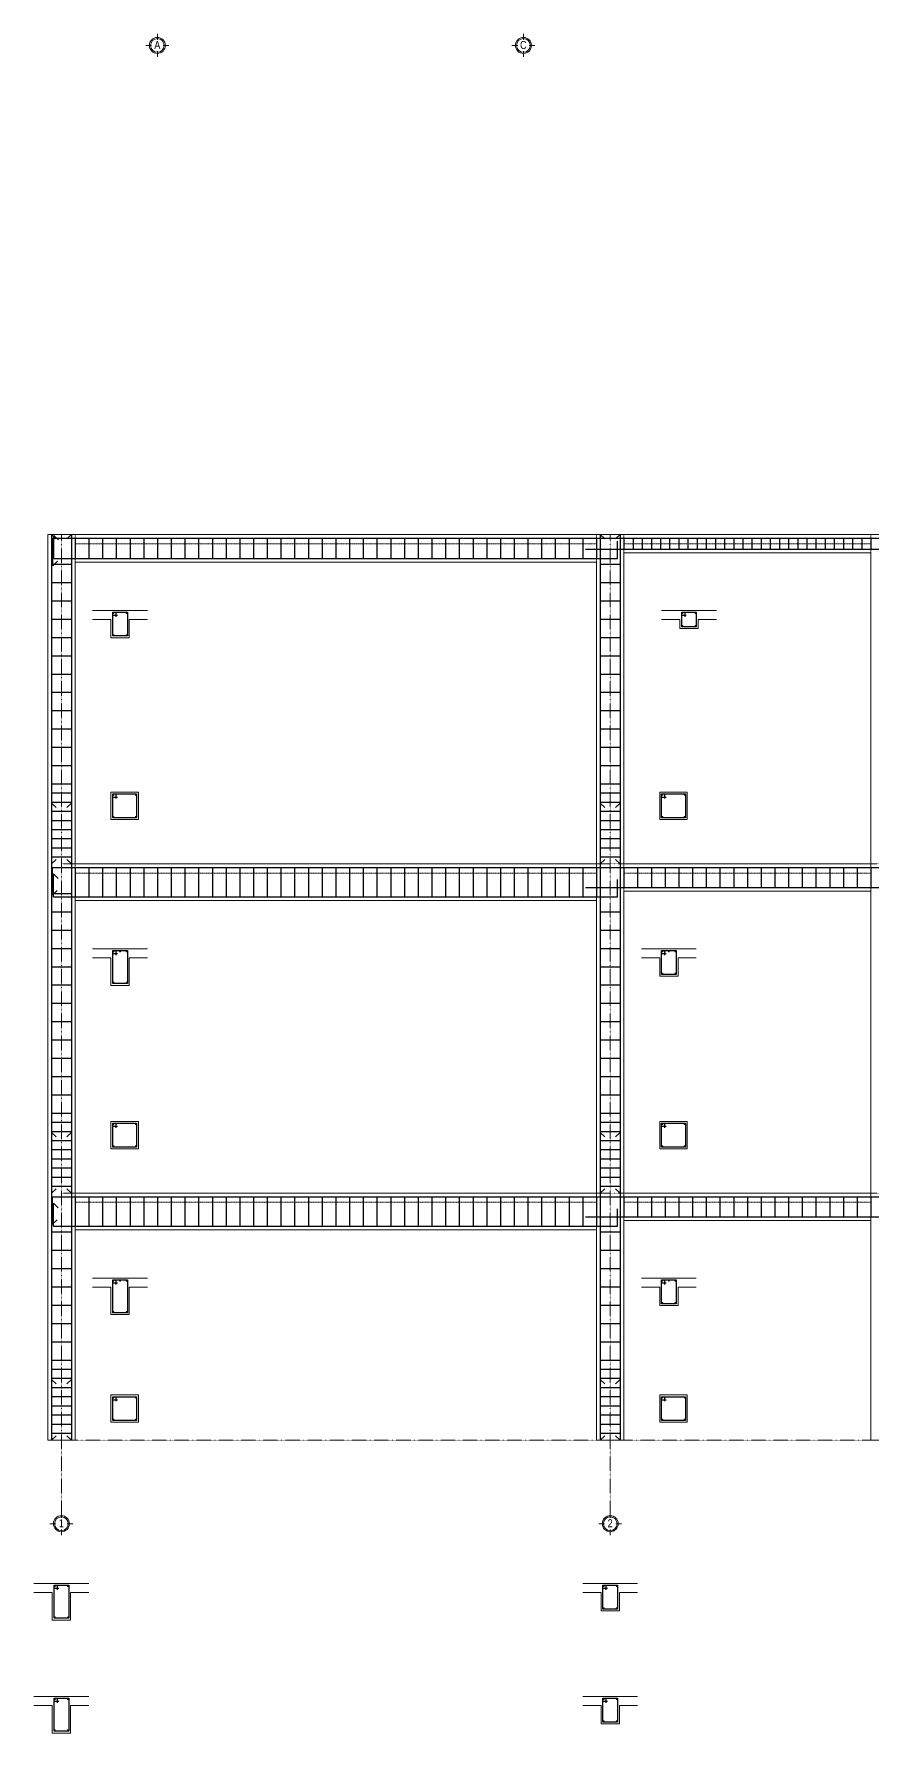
# Model space of a CAD drawing. Extents: x -79995 to 347433, y -157641 to 104789.
# Drawn here: x -72282 to -63120, y 1879 to 20454 of the extents above; entities that cross this region are included whole.
import ezdxf
from ezdxf.enums import TextEntityAlignment as Align

# ---------------------------------------------------------------- set-up
doc = ezdxf.new("R2010")
doc.units = 0
doc.linetypes.add('ACAD_ISO03W100', pattern=[30, 12, -18])
doc.linetypes.add('ACAD_ISO10W100', pattern=[18, 12, -3, 0, -3])
for name, color, linetype, lineweight in [('NÉT KHUẤT KC', 4, 'CONTINUOUS', 9), ('NÉT THẤY KC', 7, 'CONTINUOUS', 20), ('NÉT ĐẬM Cốt thép - các nét cần nhấn mạnh', 1, 'CONTINUOUS', 30), ('TEN TRUC', 3, 'CONTINUOUS', 18), ('TEXT NHỎ KC Dim - Ghi chú', 3, 'CONTINUOUS', 18), ('TRUC', 24, 'CONTINUOUS', 0)]:
    doc.layers.add(name, color=color, linetype=linetype, lineweight=lineweight)
doc.layers.add('TAGS', color=60, linetype='CONTINUOUS')
doc.styles.add('VNI-HELVE-CONDENSEN', font='')
doc.styles.get('VNI-HELVE-CONDENSEN').set_extended_font_data('VNI-Helve-Condense')

# ---------------------------------------------------------------- blocks, each defined once
blk = doc.blocks.new('A$C206177D3')
at = {"layer": 'TEN TRUC', "ltscale": 1000}
for p, q in [((-37, 240), (-37, 490)), ((-287, -10), (-537, -10)), ((-37, -510), (-37, -260)), ((463, -10), (213, -10))]:
    blk.add_line(p, q, dxfattribs=at)
blk.add_circle((-37, -10), 350, dxfattribs=at)
at = {"layer": 'TEN TRUC', "color": 254, "ltscale": 1000}
blk.add_circle((-37, -10), 300, dxfattribs=at)
blk = doc.blocks.new('A$Ca5e4a220')
at = {"layer": 'NÉT ĐẬM Cốt thép - các nét cần nhấn mạnh'}
for p, q in [((51, 9900), (0, 9852)), ((51, 9900), (51, 0)), ((51, 0), (0, 48))]:
    blk.add_line(p, q, dxfattribs=at)
blk = doc.blocks.new('*U2095')
at = {"layer": 'NÉT ĐẬM Cốt thép - các nét cần nhấn mạnh'}
blk.add_line((-110, 0), (110, 0), dxfattribs=at)
blk = doc.blocks.new('*U2096')
at = {"layer": 'NÉT ĐẬM Cốt thép - các nét cần nhấn mạnh', "color": 0, "linetype": 'ByBlock', "lineweight": -2, "transparency": 16777216}
for p in [(0, 2200), (0, 2000), (0, 1800), (0, 1600), (0, 1400), (0, 1200), (0, 1000), (0, 800), (0, 600), (0, 400), (0, 200), (0, 0)]:
    blk.add_blockref('*U2095', p, dxfattribs=at)
blk = doc.blocks.new('*U2097')
at = {"layer": 'NÉT ĐẬM Cốt thép - các nét cần nhấn mạnh'}
blk.add_line((-110, 0), (110, 0), dxfattribs=at)
blk = doc.blocks.new('*U2098')
at = {"layer": 'NÉT ĐẬM Cốt thép - các nét cần nhấn mạnh', "color": 0, "linetype": 'ByBlock', "lineweight": -2, "transparency": 16777216}
for p in [(0, 600), (0, 400), (0, 200), (0, 0)]:
    blk.add_blockref('*U2097', p, dxfattribs=at)
blk = doc.blocks.new('*U2089')
at = {"layer": 'NÉT ĐẬM Cốt thép - các nét cần nhấn mạnh'}
blk.add_line((-110, 0), (110, 0), dxfattribs=at)
blk = doc.blocks.new('*U2090')
at = {"layer": 'NÉT ĐẬM Cốt thép - các nét cần nhấn mạnh', "color": 0, "linetype": 'ByBlock', "lineweight": -2, "transparency": 16777216}
for p in [(0, 3200), (0, 3000), (0, 2800), (0, 2600), (0, 2400), (0, 2200), (0, 2000), (0, 1800), (0, 1600), (0, 1400), (0, 1200), (0, 1000), (0, 800), (0, 600), (0, 400), (0, 200), (0, 0)]:
    blk.add_blockref('*U2089', p, dxfattribs=at)
blk = doc.blocks.new('*U2091')
at = {"layer": 'NÉT ĐẬM Cốt thép - các nét cần nhấn mạnh'}
blk.add_line((-110, 0), (110, 0), dxfattribs=at)
blk = doc.blocks.new('*U2092')
at = {"layer": 'NÉT ĐẬM Cốt thép - các nét cần nhấn mạnh', "color": 0, "linetype": 'ByBlock', "lineweight": -2, "transparency": 16777216}
for p in [(0, 600), (0, 400), (0, 200), (0, 0)]:
    blk.add_blockref('*U2091', p, dxfattribs=at)
blk = doc.blocks.new('*U2093')
at = {"layer": 'NÉT ĐẬM Cốt thép - các nét cần nhấn mạnh'}
blk.add_line((-110, 0), (110, 0), dxfattribs=at)
blk = doc.blocks.new('*U2094')
at = {"layer": 'NÉT ĐẬM Cốt thép - các nét cần nhấn mạnh', "color": 0, "linetype": 'ByBlock', "lineweight": -2, "transparency": 16777216}
for p in [(0, 3200), (0, 3000), (0, 2800), (0, 2600), (0, 2400), (0, 2200), (0, 2000), (0, 1800), (0, 1600), (0, 1400), (0, 1200), (0, 1000), (0, 800), (0, 600), (0, 400), (0, 200), (0, 0)]:
    blk.add_blockref('*U2093', p, dxfattribs=at)
blk = doc.blocks.new('*U2099')
at = {"layer": 'NÉT ĐẬM Cốt thép - các nét cần nhấn mạnh'}
blk.add_line((-110, 0), (110, 0), dxfattribs=at)
blk = doc.blocks.new('*U2100')
at = {"layer": 'NÉT ĐẬM Cốt thép - các nét cần nhấn mạnh', "color": 0, "linetype": 'ByBlock', "lineweight": -2, "transparency": 16777216}
for p in [(0, 600), (0, 400), (0, 200), (0, 0)]:
    blk.add_blockref('*U2099', p, dxfattribs=at)
blk = doc.blocks.new('*U2103')
at = {"layer": 'NÉT ĐẬM Cốt thép - các nét cần nhấn mạnh'}
blk.add_line((-110, 0), (110, 0), dxfattribs=at)
blk = doc.blocks.new('*U2104')
at = {"layer": 'NÉT ĐẬM Cốt thép - các nét cần nhấn mạnh', "color": 0, "linetype": 'ByBlock', "lineweight": -2, "transparency": 16777216}
for p in [(0, 2200), (0, 2000), (0, 1800), (0, 1600), (0, 1400), (0, 1200), (0, 1000), (0, 800), (0, 600), (0, 400), (0, 200), (0, 0)]:
    blk.add_blockref('*U2103', p, dxfattribs=at)
blk = doc.blocks.new('*U2105')
at = {"layer": 'NÉT ĐẬM Cốt thép - các nét cần nhấn mạnh'}
blk.add_line((-110, 0), (110, 0), dxfattribs=at)
blk = doc.blocks.new('*U2106')
at = {"layer": 'NÉT ĐẬM Cốt thép - các nét cần nhấn mạnh', "color": 0, "linetype": 'ByBlock', "lineweight": -2, "transparency": 16777216}
for p in [(0, 600), (0, 400), (0, 200), (0, 0)]:
    blk.add_blockref('*U2105', p, dxfattribs=at)
blk = doc.blocks.new('*U2109')
at = {"layer": 'NÉT ĐẬM Cốt thép - các nét cần nhấn mạnh'}
blk.add_line((-110, 0), (110, 0), dxfattribs=at)
blk = doc.blocks.new('*U2110')
at = {"layer": 'NÉT ĐẬM Cốt thép - các nét cần nhấn mạnh', "color": 0, "linetype": 'ByBlock', "lineweight": -2, "transparency": 16777216}
for p in [(0, 3000), (0, 2800), (0, 2600), (0, 2400), (0, 2200), (0, 2000), (0, 1800), (0, 1600), (0, 1400), (0, 1200), (0, 1000), (0, 800), (0, 600), (0, 400), (0, 200), (0, 0)]:
    blk.add_blockref('*U2109', p, dxfattribs=at)
blk = doc.blocks.new('*U2111')
at = {"layer": 'NÉT ĐẬM Cốt thép - các nét cần nhấn mạnh'}
blk.add_line((-110, 0), (110, 0), dxfattribs=at)
blk = doc.blocks.new('*U2112')
at = {"layer": 'NÉT ĐẬM Cốt thép - các nét cần nhấn mạnh', "color": 0, "linetype": 'ByBlock', "lineweight": -2, "transparency": 16777216}
for p in [(0, 600), (0, 400), (0, 200), (0, 0)]:
    blk.add_blockref('*U2111', p, dxfattribs=at)
blk = doc.blocks.new('*U2101')
at = {"layer": 'NÉT ĐẬM Cốt thép - các nét cần nhấn mạnh'}
blk.add_line((-110, 0), (110, 0), dxfattribs=at)
blk = doc.blocks.new('*U2102')
at = {"layer": 'NÉT ĐẬM Cốt thép - các nét cần nhấn mạnh', "color": 0, "linetype": 'ByBlock', "lineweight": -2, "transparency": 16777216}
for p in [(0, 3200), (0, 3000), (0, 2800), (0, 2600), (0, 2400), (0, 2200), (0, 2000), (0, 1800), (0, 1600), (0, 1400), (0, 1200), (0, 1000), (0, 800), (0, 600), (0, 400), (0, 200), (0, 0)]:
    blk.add_blockref('*U2101', p, dxfattribs=at)
blk = doc.blocks.new('*U2107')
at = {"layer": 'NÉT ĐẬM Cốt thép - các nét cần nhấn mạnh'}
blk.add_line((-110, 0), (110, 0), dxfattribs=at)
blk = doc.blocks.new('*U2108')
at = {"layer": 'NÉT ĐẬM Cốt thép - các nét cần nhấn mạnh', "color": 0, "linetype": 'ByBlock', "lineweight": -2, "transparency": 16777216}
for p in [(0, 600), (0, 400), (0, 200), (0, 0)]:
    blk.add_blockref('*U2107', p, dxfattribs=at)
blk = doc.blocks.new('*U2185')
at = {"layer": 'NÉT ĐẬM Cốt thép - các nét cần nhấn mạnh'}
blk.add_line((-110, 0), (210, 0), dxfattribs=at)
blk = doc.blocks.new('*U2186')
at = {"layer": 'NÉT ĐẬM Cốt thép - các nét cần nhấn mạnh', "color": 0, "linetype": 'ByBlock', "lineweight": -2, "transparency": 16777216}
for p in [(0, 5700), (0, 5550), (0, 5400), (0, 5250), (0, 5100), (0, 4950), (0, 4800), (0, 4650), (0, 4500), (0, 4350), (0, 4200), (0, 4050), (0, 3900), (0, 3750), (0, 3600), (0, 3450), (0, 3300), (0, 3150), (0, 3000), (0, 2850), (0, 2700), (0, 2550), (0, 2400), (0, 2250), (0, 2100), (0, 1950), (0, 1800), (0, 1650), (0, 1500), (0, 1350), (0, 1200), (0, 1050), (0, 900), (0, 750), (0, 600), (0, 450), (0, 300), (0, 150), (0, 0)]:
    blk.add_blockref('*U2185', p, dxfattribs=at)
blk = doc.blocks.new('*U2187')
at = {"layer": 'NÉT ĐẬM Cốt thép - các nét cần nhấn mạnh'}
blk.add_line((-110, 0), (110, 0), dxfattribs=at)
blk = doc.blocks.new('*U2188')
at = {"layer": 'NÉT ĐẬM Cốt thép - các nét cần nhấn mạnh', "color": 0, "linetype": 'ByBlock', "lineweight": -2, "transparency": 16777216}
for p in [(0, 2700), (0, 2550), (0, 2400), (0, 2250), (0, 2100), (0, 1950), (0, 1800), (0, 1650), (0, 1500), (0, 1350), (0, 1200), (0, 1050), (0, 900), (0, 750), (0, 600), (0, 450), (0, 300), (0, 150), (0, 0)]:
    blk.add_blockref('*U2187', p, dxfattribs=at)
blk = doc.blocks.new('*U2211')
at = {"layer": 'NÉT ĐẬM Cốt thép - các nét cần nhấn mạnh'}
blk.add_line((-110, 0), (210, 0), dxfattribs=at)
blk = doc.blocks.new('*U2212')
at = {"layer": 'NÉT ĐẬM Cốt thép - các nét cần nhấn mạnh', "color": 0, "linetype": 'ByBlock', "lineweight": -2, "transparency": 16777216}
for p in [(0, 5700), (0, 5550), (0, 5400), (0, 5250), (0, 5100), (0, 4950), (0, 4800), (0, 4650), (0, 4500), (0, 4350), (0, 4200), (0, 4050), (0, 3900), (0, 3750), (0, 3600), (0, 3450), (0, 3300), (0, 3150), (0, 3000), (0, 2850), (0, 2700), (0, 2550), (0, 2400), (0, 2250), (0, 2100), (0, 1950), (0, 1800), (0, 1650), (0, 1500), (0, 1350), (0, 1200), (0, 1050), (0, 900), (0, 750), (0, 600), (0, 450), (0, 300), (0, 150), (0, 0)]:
    blk.add_blockref('*U2211', p, dxfattribs=at)
blk = doc.blocks.new('*U2199')
at = {"layer": 'NÉT ĐẬM Cốt thép - các nét cần nhấn mạnh'}
blk.add_line((-110, 0), (110, 0), dxfattribs=at)
blk = doc.blocks.new('*U2200')
at = {"layer": 'NÉT ĐẬM Cốt thép - các nét cần nhấn mạnh', "color": 0, "linetype": 'ByBlock', "lineweight": -2, "transparency": 16777216}
for p in [(0, 2700), (0, 2550), (0, 2400), (0, 2250), (0, 2100), (0, 1950), (0, 1800), (0, 1650), (0, 1500), (0, 1350), (0, 1200), (0, 1050), (0, 900), (0, 750), (0, 600), (0, 450), (0, 300), (0, 150), (0, 0)]:
    blk.add_blockref('*U2199', p, dxfattribs=at)
blk = doc.blocks.new('*U2213')
at = {"layer": 'NÉT ĐẬM Cốt thép - các nét cần nhấn mạnh'}
blk.add_line((-110, 0), (110, 0), dxfattribs=at)
blk = doc.blocks.new('*U2214')
at = {"layer": 'NÉT ĐẬM Cốt thép - các nét cần nhấn mạnh', "color": 0, "linetype": 'ByBlock', "lineweight": -2, "transparency": 16777216}
for p in [(0, 5700), (0, 5550), (0, 5400), (0, 5250), (0, 5100), (0, 4950), (0, 4800), (0, 4650), (0, 4500), (0, 4350), (0, 4200), (0, 4050), (0, 3900), (0, 3750), (0, 3600), (0, 3450), (0, 3300), (0, 3150), (0, 3000), (0, 2850), (0, 2700), (0, 2550), (0, 2400), (0, 2250), (0, 2100), (0, 1950), (0, 1800), (0, 1650), (0, 1500), (0, 1350), (0, 1200), (0, 1050), (0, 900), (0, 750), (0, 600), (0, 450), (0, 300), (0, 150), (0, 0)]:
    blk.add_blockref('*U2213', p, dxfattribs=at)
blk = doc.blocks.new('*U2217')
at = {"layer": 'NÉT ĐẬM Cốt thép - các nét cần nhấn mạnh'}
blk.add_line((-110, 0), (10, 0), dxfattribs=at)
blk = doc.blocks.new('*U2218')
at = {"layer": 'NÉT ĐẬM Cốt thép - các nét cần nhấn mạnh', "color": 0, "linetype": 'ByBlock', "lineweight": -2, "transparency": 16777216}
for p in [(0, 2700), (0, 2600), (0, 2500), (0, 2400), (0, 2300), (0, 2200), (0, 2100), (0, 2000), (0, 1900), (0, 1800), (0, 1700), (0, 1600), (0, 1500), (0, 1400), (0, 1300), (0, 1200), (0, 1100), (0, 1000), (0, 900), (0, 800), (0, 700), (0, 600), (0, 500), (0, 400), (0, 300), (0, 200), (0, 100), (0, 0)]:
    blk.add_blockref('*U2217', p, dxfattribs=at)
blk = doc.blocks.new('A$C11ba0f39')
at = {"layer": 'NÉT ĐẬM Cốt thép - các nét cần nhấn mạnh'}
for p, q in [((0, 0), (0, 300)), ((12, 80), (12, 329)), ((12, 329), (63, 281)), ((0, 0), (51, 48))]:
    blk.add_line(p, q, dxfattribs=at)
blk = doc.blocks.new('A$C03b77541')
at = {"layer": 'NÉT ĐẬM Cốt thép - các nét cần nhấn mạnh'}
for p, q in [((0, 20), (0, 320)), ((12, 0), (12, 249)), ((12, 249), (63, 201)), ((0, 20), (51, 68))]:
    blk.add_line(p, q, dxfattribs=at)

msp = doc.modelspace()

# ---------------------------------------------------------------- linework, layer by layer
at = {"layer": 'NÉT KHUẤT KC', "linetype": 'ACAD_ISO03W100', "ltscale": 0.2}
for p, q in [((-71832.243, 14981.1), (-71832.243, 5081.1)), ((-71832.243, 14881.1), (-66132.243, 14881.1)), ((-66132.243, 14981.1), (-66132.243, 5081.1)), ((-65832.243, 14981.1), (-65832.243, 5081.1)), ((-65832.243, 14881.1), (-63132.243, 14881.1)), ((-63132.243, 14981.1), (-63132.243, 5081.1)), ((-71832.243, 11281.1), (-66132.243, 11281.1)), ((-65832.243, 11281.1), (-63132.243, 11281.1)), ((-71832.243, 7681.1), (-66132.243, 7681.1)), ((-65832.243, 7681.1), (-63132.243, 7681.1))]:
    msp.add_line(p, q, dxfattribs=at)
at = {"layer": 'NÉT THẤY KC'}
for p, q in [((-72132.243, 14981.1), (-72132.243, 5081.1)), ((-72132.243, 14981.1), (-38832.243, 14981.1)), ((-71832.243, 14681.1), (-71832.243, 11381.1)), ((-71832.243, 14681.1), (-66132.243, 14681.1)), ((-66132.243, 14681.1), (-66132.243, 5081.1)), ((-65832.243, 14781.1), (-65832.243, 11381.1)), ((-65832.243, 14781.1), (-63132.243, 14781.1)), ((-63132.243, 14781.1), (-63132.243, 5081.1)), ((-71640.773, 14152.517), (-71040.773, 14152.517)), ((-65420.773, 14152.517), (-64820.773, 14152.517)), ((-71640.773, 14052.517), (-71440.773, 14052.517)), ((-71440.773, 13852.517), (-71440.773, 14052.517)), ((-71240.773, 14052.517), (-71040.773, 14052.517)), ((-71240.773, 14052.517), (-71240.773, 13852.517)), ((-65420.773, 14052.517), (-65220.773, 14052.517)), ((-65220.773, 13952.517), (-65220.773, 14052.517)), ((-65220.773, 13952.517), (-65020.773, 13952.517)), ((-65020.773, 14052.517), (-64820.773, 14052.517)), ((-65020.773, 14052.517), (-65020.773, 13952.517)), ((-71440.773, 13852.517), (-71240.773, 13852.517)), ((-71140.773, 12165.155), (-71440.773, 12165.155)), ((-65140.773, 12165.155), (-65440.773, 12165.155)), ((-71832.243, 11381.1), (-66132.243, 11381.1)), ((-65832.243, 11381.1), (-63132.243, 11381.1)), ((-71832.243, 11081.1), (-71832.243, 7781.1)), ((-71832.243, 10981.1), (-66132.243, 10981.1)), ((-65832.243, 11081.1), (-65832.243, 7781.1)), ((-65832.243, 11081.1), (-63132.243, 11081.1)), ((-71640.773, 10452.517), (-71040.773, 10452.517)), ((-65640.773, 10452.517), (-65040.773, 10452.517)), ((-71640.773, 10352.517), (-71440.773, 10352.517)), ((-71440.773, 10052.517), (-71440.773, 10352.517)), ((-71240.773, 10352.517), (-71040.773, 10352.517)), ((-71240.773, 10352.517), (-71240.773, 10052.517)), ((-65640.773, 10352.517), (-65440.773, 10352.517)), ((-65440.773, 10152.517), (-65440.773, 10352.517)), ((-65240.773, 10352.517), (-65040.773, 10352.517)), ((-65240.773, 10352.517), (-65240.773, 10152.517)), ((-71440.773, 10052.517), (-71240.773, 10052.517)), ((-65440.773, 10152.517), (-65240.773, 10152.517)), ((-71140.773, 8565.155), (-71440.773, 8565.155)), ((-65140.773, 8565.155), (-65440.773, 8565.155)), ((-71832.243, 7781.1), (-66132.243, 7781.1)), ((-65832.243, 7781.1), (-63132.243, 7781.1)), ((-71832.243, 7481.1), (-71832.243, 5081.1)), ((-65832.243, 7481.1), (-65832.243, 5081.1)), ((-65832.243, 7481.1), (-63132.243, 7481.1)), ((-71832.243, 7381.1), (-66132.243, 7381.1)), ((-71640.773, 6852.517), (-71040.773, 6852.517)), ((-71640.773, 6752.517), (-71440.773, 6752.517)), ((-71440.773, 6452.517), (-71440.773, 6752.517)), ((-71240.773, 6752.517), (-71040.773, 6752.517)), ((-71240.773, 6752.517), (-71240.773, 6452.517)), ((-65640.773, 6852.517), (-65040.773, 6852.517)), ((-65640.773, 6752.517), (-65440.773, 6752.517)), ((-65440.773, 6552.517), (-65440.773, 6752.517)), ((-65240.773, 6752.517), (-65040.773, 6752.517)), ((-65240.773, 6752.517), (-65240.773, 6552.517)), ((-65440.773, 6552.517), (-65240.773, 6552.517)), ((-71440.773, 6452.517), (-71240.773, 6452.517)), ((-71140.773, 5575.548), (-71440.773, 5575.548)), ((-65140.773, 5575.548), (-65440.773, 5575.548)), ((-72132.243, 5081.1), (-71832.243, 5081.1)), ((-66132.243, 5081.1), (-65832.243, 5081.1)), ((-63132.243, 5081.1), (-62832.243, 5081.1)), ((-72282.243, 3513.663), (-71682.243, 3513.663)), ((-72282.243, 3413.663), (-72082.243, 3413.663)), ((-72082.243, 3113.663), (-72082.243, 3413.663)), ((-71882.243, 3413.663), (-71682.243, 3413.663)), ((-71882.243, 3413.663), (-71882.243, 3113.663)), ((-66282.243, 3513.663), (-65682.243, 3513.663)), ((-66282.243, 3413.663), (-66082.243, 3413.663)), ((-66082.243, 3213.663), (-66082.243, 3413.663)), ((-65882.243, 3413.663), (-65682.243, 3413.663)), ((-65882.243, 3413.663), (-65882.243, 3213.663)), ((-66082.243, 3213.663), (-65882.243, 3213.663)), ((-72082.243, 3113.663), (-71882.243, 3113.663)), ((-72282.243, 2278.56), (-71682.243, 2278.56)), ((-66282.243, 2278.56), (-65682.243, 2278.56)), ((-72282.243, 2178.56), (-72082.243, 2178.56)), ((-72082.243, 1878.56), (-72082.243, 2178.56)), ((-71882.243, 2178.56), (-71682.243, 2178.56)), ((-71882.243, 2178.56), (-71882.243, 1878.56)), ((-66282.243, 2178.56), (-66082.243, 2178.56)), ((-66082.243, 1978.56), (-66082.243, 2178.56)), ((-65882.243, 2178.56), (-65682.243, 2178.56)), ((-65882.243, 2178.56), (-65882.243, 1978.56)), ((-72082.243, 1878.56), (-71882.243, 1878.56)), ((-66082.243, 1978.56), (-65882.243, 1978.56))]:
    msp.add_line(p, q, dxfattribs=at)
for points in [[(-71440.773, 12165.155), (-71140.773, 12165.155), (-71140.773, 11865.155), (-71440.773, 11865.155)], [(-65440.773, 12165.155), (-65140.773, 12165.155), (-65140.773, 11865.155), (-65440.773, 11865.155)], [(-71440.773, 8565.155), (-71140.773, 8565.155), (-71140.773, 8265.155), (-71440.773, 8265.155)], [(-65440.773, 8565.155), (-65140.773, 8565.155), (-65140.773, 8265.155), (-65440.773, 8265.155)], [(-71440.773, 5575.548), (-71140.773, 5575.548), (-71140.773, 5275.548), (-71440.773, 5275.548)], [(-65440.773, 5575.548), (-65140.773, 5575.548), (-65140.773, 5275.548), (-65440.773, 5275.548)]]:
    msp.add_lwpolyline(points, close=True, dxfattribs=at)
at = {"layer": 'NÉT ĐẬM Cốt thép - các nét cần nhấn mạnh'}
for p, q in [((-72076.131, 14941.088), (-62886.251, 14941.335)), ((-65901.299, 14721.1), (-65901.299, 14910.015)), ((-72064.215, 14721.1), (-65901.299, 14721.1)), ((-66252.243, 14821.1), (-62932.237, 14821.1)), ((-71387.611, 14132.517), (-71387.611, 14082.17)), ((-65167.611, 14132.517), (-65167.611, 14082.17)), ((-71420.773, 14099.355), (-71370.426, 14099.355)), ((-65200.773, 14099.355), (-65150.426, 14099.355)), ((-71420.773, 12111.993), (-71370.426, 12111.993)), ((-71387.611, 12145.155), (-71387.611, 12094.808)), ((-65420.773, 12111.993), (-65370.426, 12111.993)), ((-65387.611, 12145.155), (-65387.611, 12094.808)), ((-72092.243, 12044.537), (-72041.427, 11996.393)), ((-72092.243, 12044.537), (-72041.427, 11996.393)), ((-71872.243, 12044.537), (-71923.058, 11996.393)), ((-71872.243, 12044.537), (-71923.058, 11996.393)), ((-66092.243, 12044.537), (-66041.427, 11996.393)), ((-66092.243, 12044.537), (-66041.427, 11996.393)), ((-65872.243, 12044.537), (-65923.058, 11996.393)), ((-65872.243, 12044.537), (-65923.058, 11996.393)), ((-72092.243, 11381.1), (-72041.427, 11429.243)), ((-72092.243, 11381.1), (-72041.427, 11429.243)), ((-72080.423, 11041.088), (-72080.423, 11341.088)), ((-72079.362, 11341.088), (-62886.251, 11341.335)), ((-71872.243, 11381.1), (-71923.058, 11429.243)), ((-71872.243, 11381.1), (-71923.058, 11429.243)), ((-66092.243, 11381.1), (-66041.427, 11429.243)), ((-66092.243, 11381.1), (-66041.427, 11429.243)), ((-65872.243, 11381.1), (-65923.058, 11429.243)), ((-65872.243, 11381.1), (-65923.058, 11429.243)), ((-72068.827, 11021.1), (-72068.702, 11270.274)), ((-72068.702, 11270.274), (-72017.886, 11222.131)), ((-65901.299, 11021.1), (-65901.299, 11210.015)), ((-72080.423, 11041.088), (-72029.608, 11089.231)), ((-72068.827, 11021.1), (-65901.299, 11021.1)), ((-66252.243, 11121.255), (-62712.243, 11121.095)), ((-71387.611, 10432.517), (-71387.611, 10382.17)), ((-65387.611, 10432.517), (-65387.611, 10382.17)), ((-71420.773, 10399.355), (-71370.426, 10399.355)), ((-65420.773, 10399.355), (-65370.426, 10399.355)), ((-71387.611, 8545.155), (-71387.611, 8494.808)), ((-65387.611, 8545.155), (-65387.611, 8494.808)), ((-72092.243, 8444.537), (-72041.427, 8396.393)), ((-71872.243, 8444.537), (-71923.058, 8396.393)), ((-71420.773, 8511.993), (-71370.426, 8511.993)), ((-66092.243, 8444.537), (-66041.427, 8396.393)), ((-65872.243, 8444.537), (-65923.058, 8396.393)), ((-65420.773, 8511.993), (-65370.426, 8511.993)), ((-72092.243, 7781.1), (-72041.427, 7829.243)), ((-71872.243, 7781.1), (-71923.058, 7829.243)), ((-66092.243, 7781.1), (-66041.427, 7829.243)), ((-65872.243, 7781.1), (-65923.058, 7829.243)), ((-72080.327, 7741.088), (-62886.251, 7741.335)), ((-66252.243, 7521.1), (-62712.243, 7521.1)), ((-65901.299, 7421.1), (-65901.299, 7610.015)), ((-65872.243, 7521.1), (-63032.809, 7521.1)), ((-72068.25, 7421.1), (-65901.299, 7421.1)), ((-71420.773, 6799.355), (-71370.426, 6799.355)), ((-71387.611, 6832.517), (-71387.611, 6782.17)), ((-65420.773, 6799.355), (-65370.426, 6799.355)), ((-65387.611, 6832.517), (-65387.611, 6782.17)), ((-72092.243, 5744.537), (-72041.427, 5696.393)), ((-71872.243, 5744.537), (-71923.058, 5696.393)), ((-66092.243, 5744.537), (-66041.427, 5696.393)), ((-65872.243, 5744.537), (-65923.058, 5696.393)), ((-71420.773, 5522.386), (-71370.426, 5522.386)), ((-71387.611, 5555.548), (-71387.611, 5505.201)), ((-65420.773, 5522.386), (-65370.426, 5522.386)), ((-65387.611, 5555.548), (-65387.611, 5505.201)), ((-72092.243, 5081.1), (-72041.427, 5129.243)), ((-71872.243, 5081.1), (-71923.058, 5129.243)), ((-66092.243, 5081.1), (-66041.427, 5129.243)), ((-65872.243, 5081.1), (-65923.058, 5129.243)), ((-72062.243, 3460.501), (-72011.896, 3460.501)), ((-72029.081, 3493.663), (-72029.081, 3443.316)), ((-66062.243, 3460.501), (-66011.896, 3460.501)), ((-66029.081, 3493.663), (-66029.081, 3443.316)), ((-72029.081, 2258.56), (-72029.081, 2208.213)), ((-66029.081, 2258.56), (-66029.081, 2208.213)), ((-72062.243, 2225.398), (-72011.896, 2225.398)), ((-66062.243, 2225.398), (-66011.896, 2225.398))]:
    msp.add_line(p, q, dxfattribs=at)
at = {"layer": 'NÉT ĐẬM Cốt thép - các nét cần nhấn mạnh', "const_width": 10}
for points in [[(-71417.108, 14122.751, 1), (-71407.108, 14122.751, 1)], [(-71264.438, 14122.751, -1), (-71274.438, 14122.751, -1)], [(-65197.108, 14122.751, 1), (-65187.108, 14122.751, 1)], [(-65044.438, 14122.751, -1), (-65054.438, 14122.751, -1)], [(-65197.108, 13982.283, -1), (-65187.108, 13982.283, -1)], [(-65044.438, 13982.283, 1), (-65054.438, 13982.283, 1)], [(-71417.108, 13882.283, -1), (-71407.108, 13882.283, -1)], [(-71264.438, 13882.283, 1), (-71274.438, 13882.283, 1)], [(-71417.108, 12135.389, 1), (-71407.108, 12135.389, 1)], [(-71164.438, 12135.389, -1), (-71174.438, 12135.389, -1)], [(-65417.108, 12135.389, 1), (-65407.108, 12135.389, 1)], [(-65164.438, 12135.389, -1), (-65174.438, 12135.389, -1)], [(-71417.108, 11894.92, -1), (-71407.108, 11894.92, -1)], [(-71164.438, 11894.92, 1), (-71174.438, 11894.92, 1)], [(-65417.108, 11894.92, -1), (-65407.108, 11894.92, -1)], [(-65164.438, 11894.92, 1), (-65174.438, 11894.92, 1)], [(-71417.108, 10422.751, 1), (-71407.108, 10422.751, 1)], [(-71336.026, 10422.751, -1), (-71346.026, 10422.751, -1)], [(-71264.438, 10422.751, -1), (-71274.438, 10422.751, -1)], [(-65417.108, 10422.751, 1), (-65407.108, 10422.751, 1)], [(-65336.026, 10422.751, -1), (-65346.026, 10422.751, -1)], [(-65264.438, 10422.751, -1), (-65274.438, 10422.751, -1)], [(-71417.108, 10082.283, -1), (-71407.108, 10082.283, -1)], [(-71264.438, 10082.283, 1), (-71274.438, 10082.283, 1)], [(-65417.108, 10182.283, -1), (-65407.108, 10182.283, -1)], [(-65264.438, 10182.283, 1), (-65274.438, 10182.283, 1)], [(-71417.108, 8535.389, 1), (-71407.108, 8535.389, 1)], [(-71164.438, 8535.389, -1), (-71174.438, 8535.389, -1)], [(-65417.108, 8535.389, 1), (-65407.108, 8535.389, 1)], [(-65164.438, 8535.389, -1), (-65174.438, 8535.389, -1)], [(-71417.108, 8294.92, -1), (-71407.108, 8294.92, -1)], [(-71164.438, 8294.92, 1), (-71174.438, 8294.92, 1)], [(-65417.108, 8294.92, -1), (-65407.108, 8294.92, -1)], [(-65164.438, 8294.92, 1), (-65174.438, 8294.92, 1)], [(-71417.108, 6822.751, 1), (-71407.108, 6822.751, 1)], [(-71336.026, 6822.751, -1), (-71346.026, 6822.751, -1)], [(-71264.438, 6822.751, -1), (-71274.438, 6822.751, -1)], [(-65417.108, 6822.751, 1), (-65407.108, 6822.751, 1)], [(-65336.026, 6822.751, -1), (-65346.026, 6822.751, -1)], [(-65264.438, 6822.751, -1), (-65274.438, 6822.751, -1)], [(-65417.108, 6582.283, -1), (-65407.108, 6582.283, -1)], [(-65264.438, 6582.283, 1), (-65274.438, 6582.283, 1)], [(-71417.108, 6482.283, -1), (-71407.108, 6482.283, -1)], [(-71264.438, 6482.283, 1), (-71274.438, 6482.283, 1)], [(-71417.108, 5545.783, 1), (-71407.108, 5545.783, 1)], [(-71164.438, 5545.783, -1), (-71174.438, 5545.783, -1)], [(-65417.108, 5545.783, 1), (-65407.108, 5545.783, 1)], [(-65164.438, 5545.783, -1), (-65174.438, 5545.783, -1)], [(-71417.108, 5305.314, -1), (-71407.108, 5305.314, -1)], [(-71164.438, 5305.314, 1), (-71174.438, 5305.314, 1)], [(-65417.108, 5305.314, -1), (-65407.108, 5305.314, -1)], [(-65164.438, 5305.314, 1), (-65174.438, 5305.314, 1)], [(-72058.578, 3483.897, 1), (-72048.578, 3483.897, 1)], [(-71905.908, 3483.897, -1), (-71915.908, 3483.897, -1)], [(-66058.578, 3483.897, 1), (-66048.578, 3483.897, 1)], [(-65905.908, 3483.897, -1), (-65915.908, 3483.897, -1)], [(-66058.578, 3243.428, -1), (-66048.578, 3243.428, -1)], [(-65905.908, 3243.428, 1), (-65915.908, 3243.428, 1)], [(-72058.578, 3143.428, -1), (-72048.578, 3143.428, -1)], [(-71905.908, 3143.428, 1), (-71915.908, 3143.428, 1)], [(-72058.578, 2248.794, 1), (-72048.578, 2248.794, 1)], [(-71905.908, 2248.794, -1), (-71915.908, 2248.794, -1)], [(-66058.578, 2248.794, 1), (-66048.578, 2248.794, 1)], [(-65905.908, 2248.794, -1), (-65915.908, 2248.794, -1)], [(-72058.578, 1908.325, -1), (-72048.578, 1908.325, -1)], [(-71905.908, 1908.325, 1), (-71915.908, 1908.325, 1)], [(-66058.578, 2008.325, -1), (-66048.578, 2008.325, -1)], [(-65905.908, 2008.325, 1), (-65915.908, 2008.325, 1)]]:
    msp.add_lwpolyline(points, format="xyb", close=True, dxfattribs=at)
at = {"layer": 'NÉT ĐẬM Cốt thép - các nét cần nhấn mạnh'}
for points in [[(-71260.773, 13872.517), (-71420.773, 13872.517), (-71420.773, 14132.517), (-71260.773, 14132.517)], [(-65040.773, 13972.517), (-65200.773, 13972.517), (-65200.773, 14132.517), (-65040.773, 14132.517)], [(-71420.773, 12145.155), (-71160.773, 12145.155), (-71160.773, 11885.155), (-71420.773, 11885.155)], [(-65420.773, 12145.155), (-65160.773, 12145.155), (-65160.773, 11885.155), (-65420.773, 11885.155)], [(-71260.773, 10072.517), (-71420.773, 10072.517), (-71420.773, 10432.517), (-71260.773, 10432.517)], [(-65260.773, 10172.517), (-65420.773, 10172.517), (-65420.773, 10432.517), (-65260.773, 10432.517)], [(-71420.773, 8545.155), (-71160.773, 8545.155), (-71160.773, 8285.155), (-71420.773, 8285.155)], [(-65420.773, 8545.155), (-65160.773, 8545.155), (-65160.773, 8285.155), (-65420.773, 8285.155)], [(-71260.773, 6472.517), (-71420.773, 6472.517), (-71420.773, 6832.517), (-71260.773, 6832.517)], [(-65260.773, 6572.517), (-65420.773, 6572.517), (-65420.773, 6832.517), (-65260.773, 6832.517)], [(-71420.773, 5555.548), (-71160.773, 5555.548), (-71160.773, 5295.548), (-71420.773, 5295.548)], [(-65420.773, 5555.548), (-65160.773, 5555.548), (-65160.773, 5295.548), (-65420.773, 5295.548)], [(-71902.243, 3133.663), (-72062.243, 3133.663), (-72062.243, 3493.663), (-71902.243, 3493.663)], [(-65902.243, 3233.663), (-66062.243, 3233.663), (-66062.243, 3493.663), (-65902.243, 3493.663)], [(-71902.243, 1898.56), (-72062.243, 1898.56), (-72062.243, 2258.56), (-71902.243, 2258.56)], [(-65902.243, 1998.56), (-66062.243, 1998.56), (-66062.243, 2258.56), (-65902.243, 2258.56)]]:
    msp.add_lwpolyline(points, close=True, dxfattribs=at)
at = {"layer": 'TRUC', "linetype": 'ACAD_ISO10W100', "ltscale": 0.2}
for p, q in [((-71982.243, 11381.1), (-38982.243, 11381.1)), ((-71982.243, 7781.1), (-38982.243, 7781.1)), ((-71982.243, 5081.1), (-38982.243, 5081.1))]:
    msp.add_line(p, q, dxfattribs=at)
for points in [[(-71982.243, 14981.1), (-71982.243, 4292.245)], [(-65982.243, 14981.1), (-65982.243, 4292.245)], [(-65982.243, 14981.1), (-65982.243, 4292.245)]]:
    msp.add_lwpolyline(points, dxfattribs=at)

# ---------------------------------------------------------------- block references
at = {"layer": 'NÉT THẤY KC', "xscale": -1}
for p in [(-72041.427, 5081.1), (-66041.427, 5081.1)]:
    msp.add_blockref('A$Ca5e4a220', p, dxfattribs=at)
at = {"layer": 'NÉT THẤY KC'}
for p in [(-71923.058, 5081.1), (-65923.058, 5081.1)]:
    msp.add_blockref('A$Ca5e4a220', p, dxfattribs=at)
at = {"layer": 'NÉT ĐẬM Cốt thép - các nét cần nhấn mạnh', "rotation": 270}
for name, p in [('*U2214', (-71832.243, 14831.255)), ('*U2218', (-65832.243, 14831.255)), ('*U2212', (-71832.243, 11231.099)), ('*U2200', (-65832.243, 11231.255)), ('*U2186', (-71832.243, 7631.099)), ('*U2188', (-65832.243, 7631.255))]:
    msp.add_blockref(name, p, dxfattribs=at)
at = {"layer": 'NÉT ĐẬM Cốt thép - các nét cần nhấn mạnh'}
for name, p in [('*U2094', (-71982.243, 11456.664)), ('*U2102', (-65982.243, 11456.664)), ('*U2100', (-71982.243, 11556.664)), ('*U2108', (-65982.243, 11556.664)), ('*U2090', (-71982.243, 7856.664)), ('*U2110', (-65982.243, 7856.664)), ('*U2092', (-71982.243, 7956.664)), ('*U2112', (-65982.243, 7956.664)), ('*U2096', (-71982.243, 5156.664)), ('*U2104', (-65982.243, 5156.664)), ('*U2098', (-71982.243, 5256.664)), ('*U2106', (-65982.243, 5256.664))]:
    msp.add_blockref(name, p, dxfattribs=at)
at = {"layer": 'TAGS', "ltscale": 1000}
ref = msp.add_blockref('A$C206177D3', (-70924.224, 20331.544), dxfattribs=dict(at, xscale=0.25, yscale=0.25, zscale=0.25))
ref.add_attrib('A', 'A', dxfattribs={"color": 7, "ltscale": 1000, "height": 87.5, "style": 'VNI-HELVE-CONDENSEN'}).set_placement((-70933.8, 20290.134), align=Align.CENTER)
ref = msp.add_blockref('A$C206177D3', (-66922.178, 20331.544), dxfattribs=dict(at, xscale=0.25, yscale=0.25, zscale=0.25))
ref.add_attrib('A', 'C', dxfattribs={"color": 7, "ltscale": 1000, "height": 87.5, "style": 'VNI-HELVE-CONDENSEN'}).set_placement((-66931.754, 20290.134), align=Align.CENTER)
ref = msp.add_blockref('A$C206177D3', (-71973.087, 4169.709), dxfattribs=dict(at, xscale=0.25, yscale=0.25, zscale=0.25))
ref.add_attrib('A', '1', dxfattribs={"color": 7, "ltscale": 1000, "height": 87.5, "style": 'VNI-HELVE-CONDENSEN'}).set_placement((-71982.663, 4128.299), align=Align.CENTER)
ref = msp.add_blockref('A$C206177D3', (-65973.087, 4169.709), dxfattribs=dict(at, xscale=0.25, yscale=0.25, zscale=0.25))
ref.add_attrib('A', '2', dxfattribs={"color": 7, "ltscale": 1000, "height": 87.5, "style": 'VNI-HELVE-CONDENSEN'}).set_placement((-65982.663, 4128.299), align=Align.CENTER)
at = {"layer": 'TEXT NHỎ KC Dim - Ghi chú'}
for name, p in [('A$C11ba0f39', (-72076.131, 14641.088)), ('A$C03b77541', (-72080.327, 7421.1))]:
    msp.add_blockref(name, p, dxfattribs=at)

doc.saveas('drawing.dxf')
